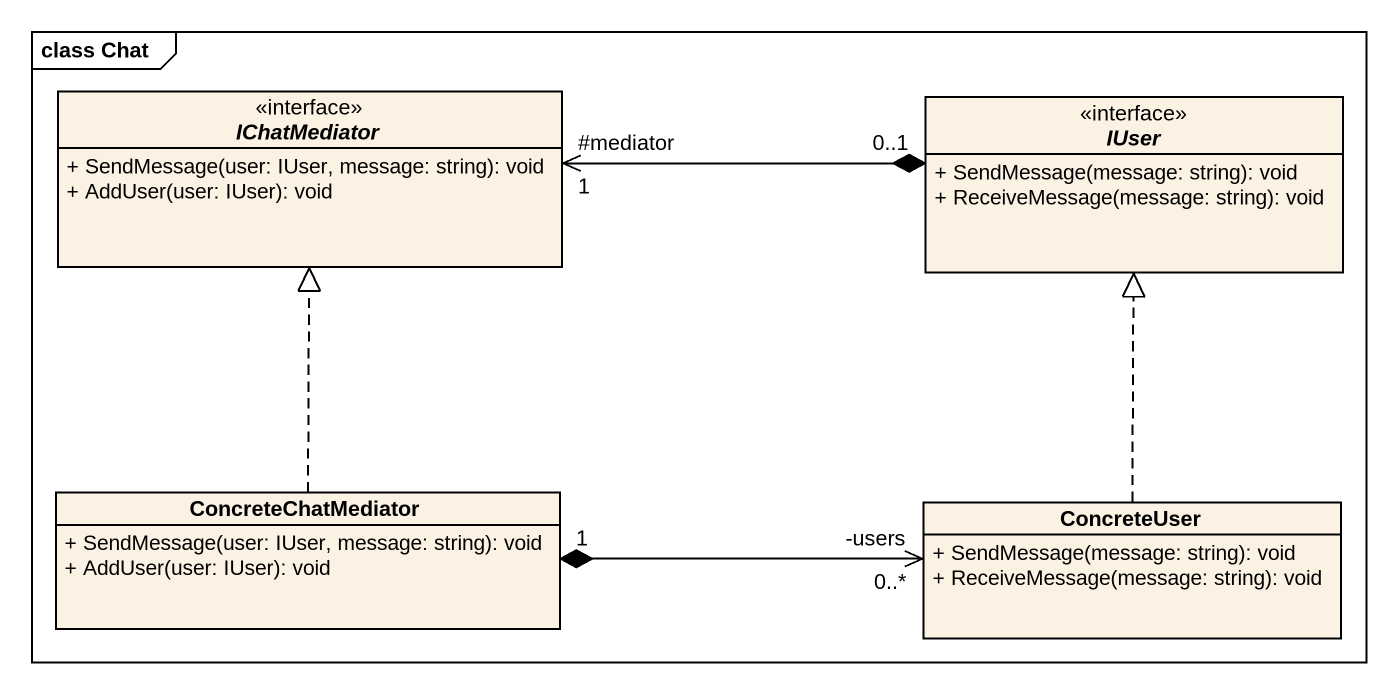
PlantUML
@startuml
mainframe class Chat
hide circle
hide empty members
skinparam classAttributeIconSize 0
interface IChatMediator <<interface>> {
  + SendMessage(user: IUser, message: string): void
  + AddUser(user: IUser): void
}
interface IUser <<interface>> {
  + SendMessage(message: string): void
  + ReceiveMessage(message: string): void
}
class ConcreteChatMediator {
  + SendMessage(user: IUser, message: string): void
  + AddUser(user: IUser): void
}
class ConcreteUser {
  + SendMessage(message: string): void
  + ReceiveMessage(message: string): void
}
IChatMediator "#mediator\n1" <-right-* "0..1" IUser
ConcreteChatMediator .up.|> IChatMediator
ConcreteUser .up.|> IUser
ConcreteUser "-users\n0..*" <-left-* "1" ConcreteChatMediator
@enduml
